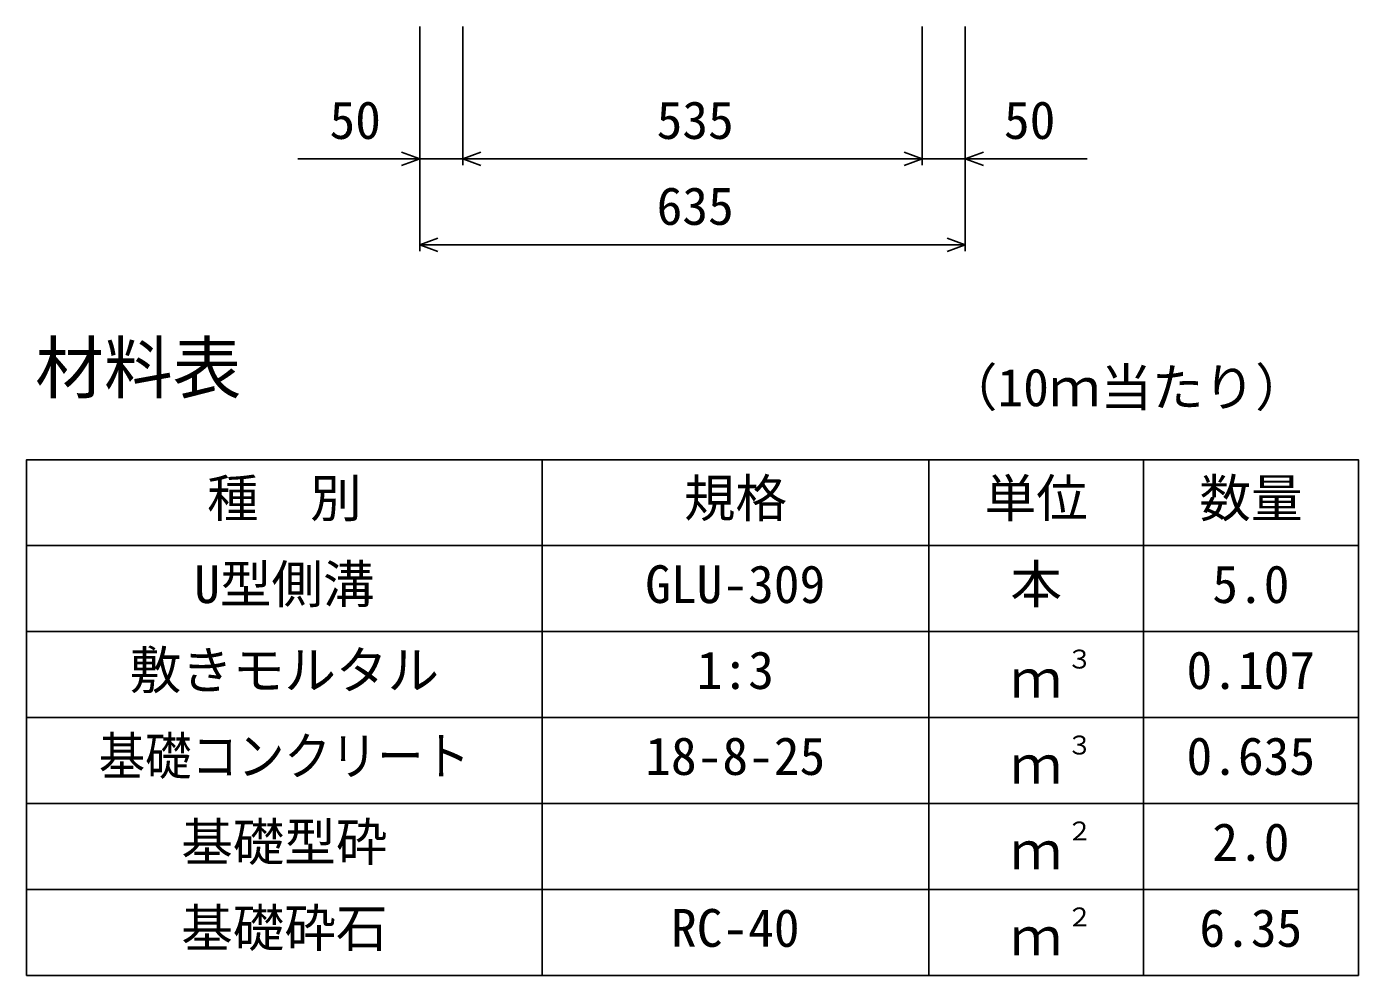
# Model space of a CAD drawing. Units: millimetres, scale not verified. Extents: x -25200 to 25200, y -8910 to 8910.
# Drawn here: x 8731 to 10281, y -679 to 425 of the extents above; entities that cross this region are included whole.
import ezdxf
from ezdxf.enums import TextEntityAlignment as Align

# ---------------------------------------------------------------- set-up
doc = ezdxf.new("R2010")
doc.units = ezdxf.units.MM
doc.header["$LTSCALE"] = 30
for name, color, linetype, lineweight in [('0-0_DIM', 7, 'Continuous', 25), ('0-3_HYO', 3, 'Continuous', 25), ('0-4_HYO2', 4, 'Continuous', 25), ('0-7_TXT', 7, 'Continuous', 25)]:
    doc.layers.add(name, color=color, linetype=linetype, lineweight=lineweight)
doc.styles.add('ＭＳ ゴシック', font='')
doc.styles.get('ＭＳ ゴシック').set_extended_font_data('MS Gothic')

msp = doc.modelspace()

# ---------------------------------------------------------------- linework, layer by layer
at = {"layer": '0-0_DIM'}
for p, q in [((9188.6, 163.68), (9188.6, 425.05)), ((9238.6, 263.68), (9238.6, 425.05)), ((9773.6, 263.68), (9773.6, 425.05)), ((9823.6, 163.68), (9823.6, 425.05)), ((9188.6, 271.18), (9046.8, 271.18)), ((9188.6, 271.18), (9238.6, 271.18)), ((9238.6, 271.18), (9773.6, 271.18)), ((9823.6, 271.18), (9773.6, 271.18)), ((9823.6, 271.18), (9965.39, 271.18)), ((9188.6, 171.18), (9823.6, 171.18))]:
    msp.add_line(p, q, dxfattribs=at)
for points in [[(9167.45, 278.88), (9188.6, 271.18), (9167.45, 263.48)], [(9259.74, 263.48), (9238.6, 271.18), (9259.74, 278.88)], [(9752.45, 278.88), (9773.6, 271.18), (9752.45, 263.48)], [(9844.74, 278.88), (9823.6, 271.18), (9844.74, 263.48)], [(9209.74, 163.48), (9188.6, 171.18), (9209.74, 178.88)], [(9802.45, 178.88), (9823.6, 171.18), (9802.45, 163.48)]]:
    msp.add_lwpolyline(points, dxfattribs=at)
at = {"layer": '0-3_HYO'}
for p, q in [((9331.1, -78.82), (9331.1, -678.82)), ((9781.1, -78.82), (9781.1, -678.82)), ((10031.1, -78.82), (10031.1, -678.82)), ((8731.1, -178.82), (10281.1, -178.82))]:
    msp.add_line(p, q, dxfattribs=at)
msp.add_lwpolyline([(8731.1, -678.82), (10281.1, -678.82), (10281.1, -78.82), (8731.1, -78.82)], close=True, dxfattribs=at)
at = {"layer": '0-4_HYO2'}
for p, q in [((8731.1, -278.82), (10281.1, -278.82)), ((8731.1, -378.82), (10281.1, -378.82)), ((8731.1, -478.82), (10281.1, -478.82)), ((8731.1, -578.82), (10281.1, -578.82))]:
    msp.add_line(p, q, dxfattribs=at)

# ---------------------------------------------------------------- texts
at = {"layer": '0-0_DIM', "style": 'ＭＳ ゴシック'}
for s, p in [('50', (9083.6, 281.18)), ('535', (9464.36, 281.18)), ('50', (9868.6, 281.18)), ('635', (9464.36, 181.18))]:
    msp.add_text(s, height=43.99, dxfattribs=at).set_placement(p, align=Align.BOTTOM_LEFT)
at = {"layer": '0-7_TXT', "style": 'ＭＳ ゴシック'}
for s, height, p in [('材料表', 58.65, (8741.1, -18.82)), ('（10ｍ当たり）', 43.99, (9801.09, -29.82)), ('種\u3000別', 43.99, (8941.1, -158.82)), ('規格', 43.99, (9496.1, -158.82)), ('単位', 43.99, (9846.1, -158.82)), ('数量', 43.99, (10096.1, -158.82)), ('U型側溝', 43.99, (8926.1, -258.82)), ('GLU-309', 43.99, (9451.1, -258.82)), ('本', 43.99, (9876.1, -258.82)), ('5.0', 43.99, (10111.1, -258.82)), ('敷きモルタル', 43.99, (8851.1, -358.82)), ('1:3', 43.99, (9511.1, -358.82)), ('３', 21.99, (9941.64, -328.45)), ('0.107', 43.99, (10081.1, -358.82)), ('ｍ', 43.99, (9876.1, -368.82)), ('18-8-25', 43.99, (9451.1, -458.82)), ('３', 21.99, (9941.64, -428.45)), ('0.635', 43.99, (10081.1, -458.82)), ('ｍ', 43.99, (9876.1, -468.82)), ('基礎型砕', 43.99, (8911.1, -558.82)), ('２', 21.99, (9941.64, -528.45)), ('2.0', 43.99, (10111.1, -558.82)), ('ｍ', 43.99, (9876.1, -568.82)), ('基礎砕石', 43.99, (8911.1, -658.82)), ('RC-40', 43.99, (9481.1, -658.82)), ('２', 21.99, (9941.64, -628.45)), ('6.35', 43.99, (10096.1, -658.82)), ('ｍ', 43.99, (9876.1, -668.82))]:
    msp.add_text(s, height=height, dxfattribs=at).set_placement(p, align=Align.BOTTOM_LEFT)
at = {"layer": '0-7_TXT', "style": 'ＭＳ ゴシック', "width": 0.9}
msp.add_text('基礎コンクリート', height=43.99, dxfattribs=at).set_placement((8815.1, -458.82), align=Align.BOTTOM_LEFT)

doc.saveas('drawing.dxf')
